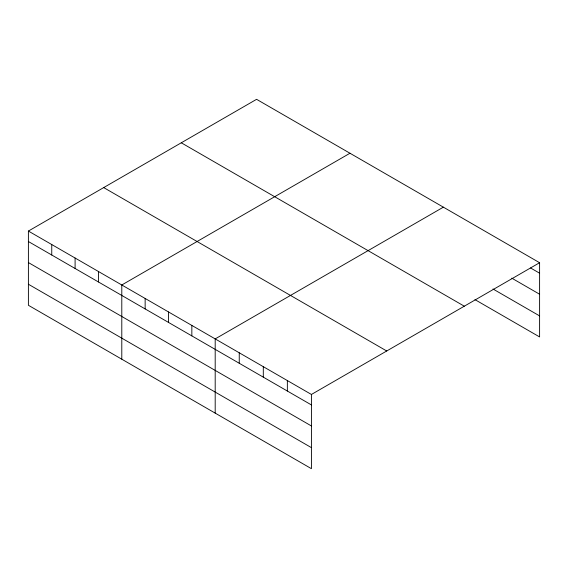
<?xml version="1.0" encoding="UTF-8"?>
<svg xmlns="http://www.w3.org/2000/svg" width="568" height="568" viewBox="0 0 568 568"><rect width="100%" height="100%" fill="white"/><g stroke="black" fill="none" stroke-linecap="round" stroke-linejoin="round"><path stroke-width="0.85" d="M28.4 231.062L311.42 394.462L311.42 468.678L28.4 305.279L28.4 231.062L256.58 99.322L539.6 262.721L539.6 336.938L474.947 299.613M349.98 153.239L121.793 284.98L121.793 359.203M443.374 207.164L215.194 338.904L215.194 413.121M311.42 394.462L539.6 262.721M530.576 267.975L539.6 273.187M511.782 278.164L539.6 294.224M492.988 288.991L539.6 315.9M181.284 142.795L464.297 306.195M103.703 187.589L386.716 350.988M28.4 241.528L311.42 404.927M28.4 262.565L311.42 425.964M28.4 284.241L311.42 447.641M287.358 380.574L287.358 391.032M263.303 366.68L263.303 377.145M239.249 352.792L239.249 363.257M191.842 325.421L191.842 335.887M168.49 311.946L168.49 322.411M145.145 298.463L145.145 308.928M98.449 271.504L98.449 281.969M75.097 258.021L75.097 268.486M51.752 244.538L51.752 255.004"/></g></svg>
